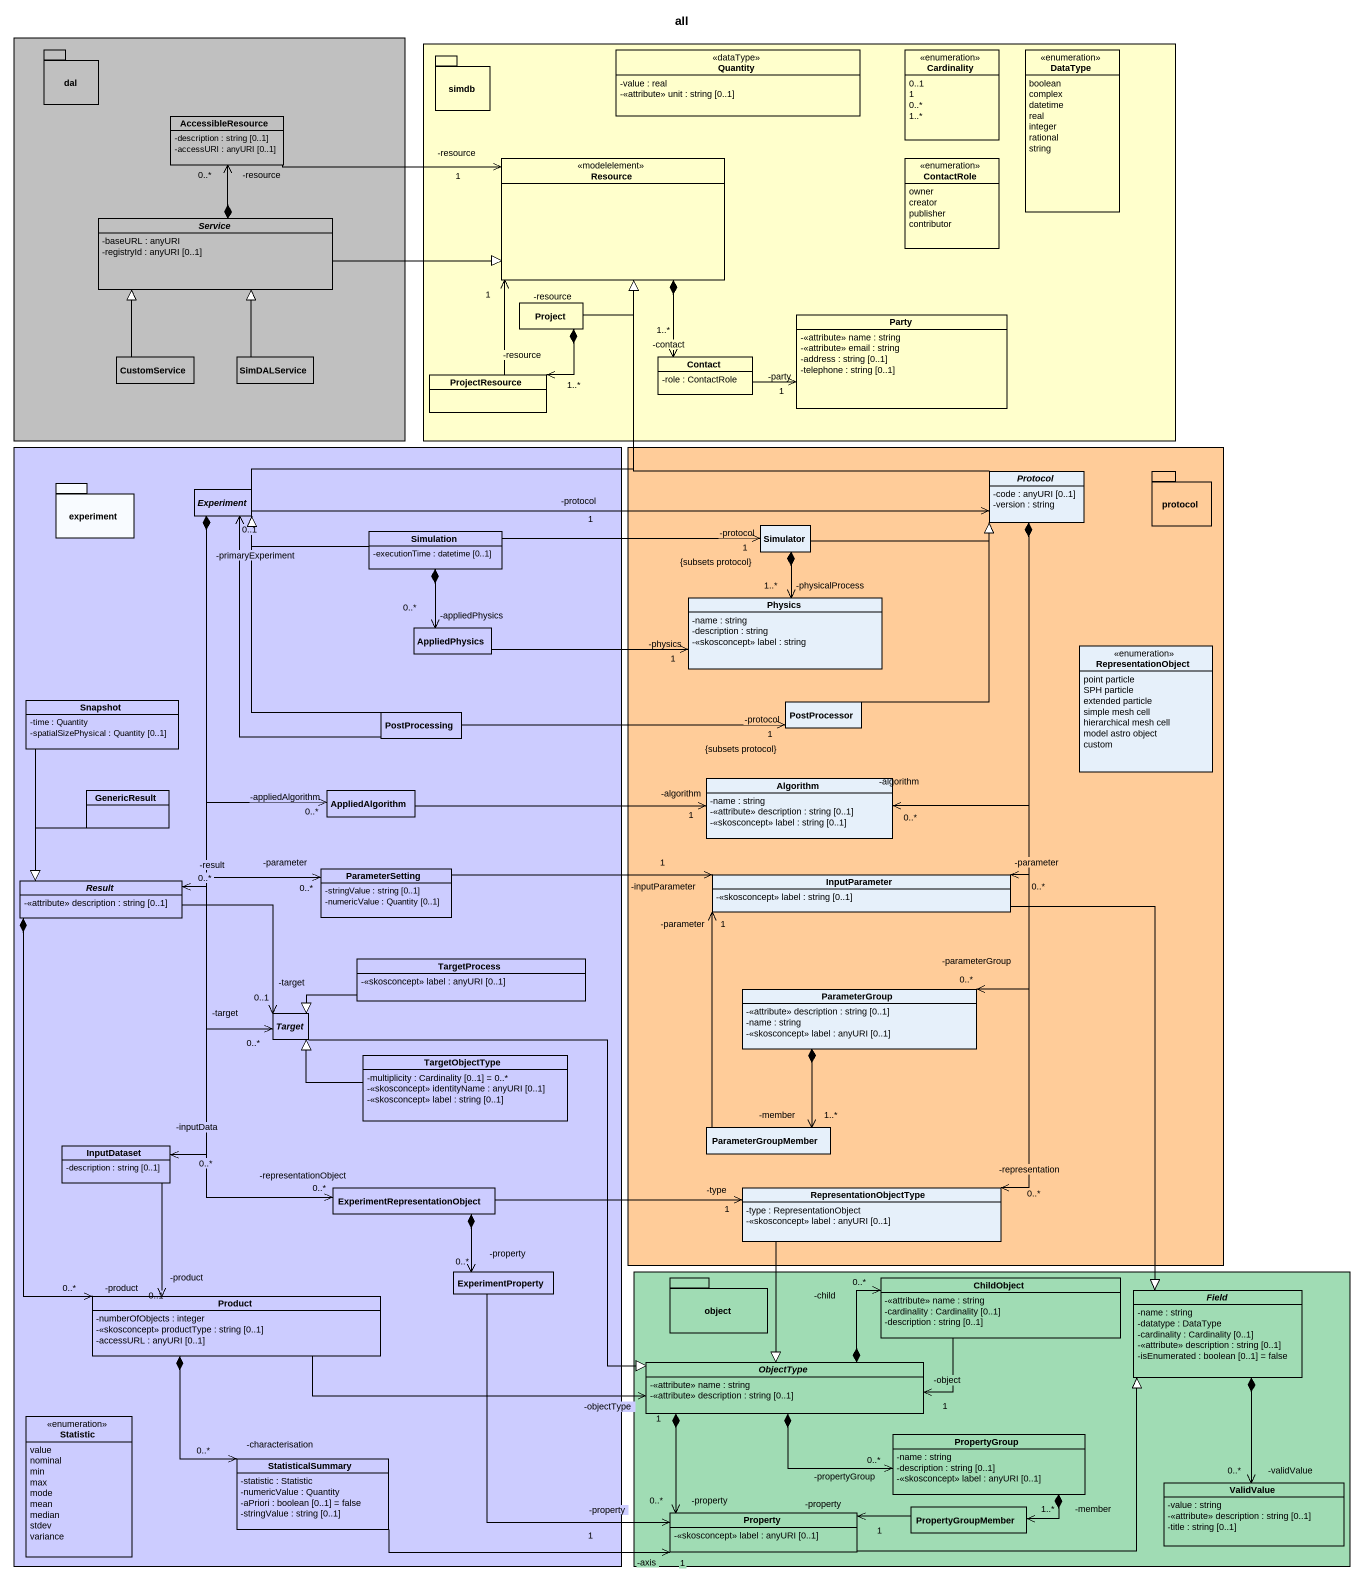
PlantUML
@startuml
title all
hide circle
hide empty members
skinparam classAttributeIconSize 0
rectangle " " as rectangle1 #C0C0C0 {
  package dal #C0C0C0 {
  }
  class AccessibleResource #C0C0C0 {
    -description : string [0..1]
    -accessURI : anyURI [0..1]
  }
  abstract class Service #C0C0C0 {
    -baseURL : anyURI
    -registryId : anyURI [0..1]
  }
  class CustomService #C0C0C0
  class SimDALService #C0C0C0
}
rectangle " " as rectangle2 #FFFFCC {
  package simdb #FFFFCC {
  }
  class Quantity <<dataType>> #FFFFCC {
    -value : real
    -<<attribute>> unit : string [0..1]
  }
  enum Cardinality #FFFFCC {
    0..1
    1
    0..*
    1..*
  }
  enum DataType #FFFFCC {
    boolean
    complex
    datetime
    real
    integer
    rational
    string
  }
  class Resource <<modelelement>> #FFFFCC
  enum ContactRole #FFFFCC {
    owner
    creator
    publisher
    contributor
  }
  class Project #FFFFCC
  class Party #FFFFCC {
    -<<attribute>> name : string
    -<<attribute>> email : string
    -address : string [0..1]
    -telephone : string [0..1]
  }
  class ProjectResource #FFFFCC
  class Contact #FFFFCC {
    -role : ContactRole
  }
}
rectangle " " as rectangle3 #CCCCFF {
  package experiment {
  }
  abstract class Experiment #CCCCFF
  class Simulation #CCCCFF {
    -executionTime : datetime [0..1]
  }
  class AppliedPhysics #CCCCFF
  class Snapshot #CCCCFF {
    -time : Quantity
    -spatialSizePhysical : Quantity [0..1]
  }
  class PostProcessing #CCCCFF
  class GenericResult #CCCCFF
  class AppliedAlgorithm #CCCCFF
  abstract class Result #CCCCFF {
    -<<attribute>> description : string [0..1]
  }
  class ParameterSetting #CCCCFF {
    -stringValue : string [0..1]
    -numericValue : Quantity [0..1]
  }
  class TargetProcess #CCCCFF {
    -<<skosconcept>> label : anyURI [0..1]
  }
  abstract class Target #CCCCFF
  class TargetObjectType #CCCCFF {
    -multiplicity : Cardinality [0..1] = 0..*
    -<<skosconcept>> identityName : anyURI [0..1]
    -<<skosconcept>> label : string [0..1]
  }
  class InputDataset #CCCCFF {
    -description : string [0..1]
  }
  class "ExperimentRepresentationObject" as ExperimentRepresentationObje #CCCCFF
  class ExperimentProperty #CCCCFF
  class Product #CCCCFF {
    -numberOfObjects : integer
    -<<skosconcept>> productType : string [0..1]
    -accessURL : anyURI [0..1]
  }
  enum Statistic #CCCCFF {
    value
    nominal
    min
    max
    mode
    mean
    median
    stdev
    variance
  }
  class StatisticalSummary #CCCCFF {
    -statistic : Statistic
    -numericValue : Quantity
    -aPriori : boolean [0..1] = false
    -stringValue : string [0..1]
  }
}
rectangle " " as rectangle4 #FFCC99 {
  abstract class "Protocol" as Protocol_ {
    -code : anyURI [0..1]
    -version : string
  }
  package "protocol" as protocol_ #FFCC99 {
  }
  class Simulator
  class Physics {
    -name : string
    -description : string
    -<<skosconcept>> label : string
  }
  enum RepresentationObject {
    point particle
    SPH particle
    extended particle
    simple mesh cell
    hierarchical mesh cell
    model astro object
    custom
  }
  class PostProcessor
  class Algorithm {
    -name : string
    -<<attribute>> description : string [0..1]
    -<<skosconcept>> label : string [0..1]
  }
  class InputParameter {
    -<<skosconcept>> label : string [0..1]
  }
  class ParameterGroup {
    -<<attribute>> description : string [0..1]
    -name : string
    -<<skosconcept>> label : anyURI [0..1]
  }
  class ParameterGroupMember
  class RepresentationObjectType {
    -type : RepresentationObject
    -<<skosconcept>> label : anyURI [0..1]
  }
}
rectangle " " as rectangle5 #A0DCB4 {
  package "object" as object_ #A0DCB4 {
  }
  class ChildObject #A0DCB4 {
    -<<attribute>> name : string
    -cardinality : Cardinality [0..1]
    -description : string [0..1]
  }
  abstract class Field #A0DCB4 {
    -name : string
    -datatype : DataType
    -cardinality : Cardinality [0..1]
    -<<attribute>> description : string [0..1]
    -isEnumerated : boolean [0..1] = false
  }
  abstract class ObjectType #A0DCB4 {
    -<<attribute>> name : string
    -<<attribute>> description : string [0..1]
  }
  class PropertyGroup #A0DCB4 {
    -name : string
    -description : string [0..1]
    -<<skosconcept>> label : anyURI [0..1]
  }
  class PropertyGroupMember #A0DCB4
  class ValidValue #A0DCB4 {
    -value : string
    -<<attribute>> description : string [0..1]
    -title : string [0..1]
  }
  class Property #A0DCB4 {
    -<<skosconcept>> label : anyURI [0..1]
  }
}
AccessibleResource -right-> "-resource\n1" Resource
Resource *--> "-contact\n1..*" Contact
Service *-up-> "-resource\n0..*" AccessibleResource
Service -right-|> Resource
Project -up-|> Resource
Project *--> "-resource\n1..*" ProjectResource
CustomService -up-|> Service
SimDALService -up-|> Service
ProjectResource -up-> "-resource\n1" Resource
Contact -right-> "-party\n1" Party
Experiment -up-|> Resource
Experiment -right-> "-protocol\n1" Protocol_
Experiment *--> "-appliedAlgorithm\n0..*" AppliedAlgorithm
Experiment *--> "-result\n0..*" Result
Experiment *--> "-parameter\n0..*" ParameterSetting
Experiment *--> "-target\n0..*" Target
Experiment *--> "-inputData\n0..*" InputDataset
Experiment *--> "-representationObject\n0..*" ExperimentRepresentationObje
Protocol_ -up-|> Resource
Protocol_ *--> "-algorithm\n0..*" Algorithm
Protocol_ *--> "-parameter\n0..*" InputParameter
Protocol_ *--> "-parameterGroup\n0..*" ParameterGroup
Protocol_ *--> "-representation\n0..*" RepresentationObjectType
Simulation -left-|> Experiment
Simulation -right-> "-protocol\n1\n{subsets protocol}" Simulator
Simulation *--> "-appliedPhysics\n0..*" AppliedPhysics
Simulator -right-|> Protocol_
Simulator *--> "-physicalProcess\n1..*" Physics
AppliedPhysics -right-> "-physics\n1" Physics
Snapshot --|> Result
PostProcessing -up-|> Experiment
PostProcessing -up-> "-primaryExperiment\n0..1" Experiment
PostProcessing -right-> "-protocol\n1\n{subsets protocol}" PostProcessor
PostProcessor -up-|> Protocol_
GenericResult --|> Result
AppliedAlgorithm -right-> "-algorithm\n1" Algorithm
Result --> "-target\n0..1" Target
Result *--> "-product\n0..*" Product
ParameterSetting -right-> "-inputParameter\n1" InputParameter
InputParameter --|> Field
TargetProcess -left-|> Target
ParameterGroup *--> "-member\n1..*" ParameterGroupMember
Target --|> ObjectType
TargetObjectType -left-|> Target
InputDataset --> "-product\n0..1" Product
ParameterGroupMember -up-> "-parameter\n1" InputParameter
ExperimentRepresentationObje -right-> "-type\n1" RepresentationObjectType
ExperimentRepresentationObje *--> "-property\n0..*" ExperimentProperty
RepresentationObjectType --|> ObjectType
ExperimentProperty --> "-property\n1" Property
Product -right-> "-objectType\n1" ObjectType
Product *--> "-characterisation\n0..*" StatisticalSummary
ChildObject -left-> "-object\n1" ObjectType
Field *--> "-validValue\n0..*" ValidValue
ObjectType *-right-> "-child\n0..*" ChildObject
ObjectType *-right-> "-propertyGroup\n0..*" PropertyGroup
ObjectType *--> "-property\n0..*" Property
StatisticalSummary -right-> "-axis\n1" Property
PropertyGroup *--> "-member\n1..*" PropertyGroupMember
PropertyGroupMember -left-> "-property\n1" Property
Property -right-|> Field
@enduml
